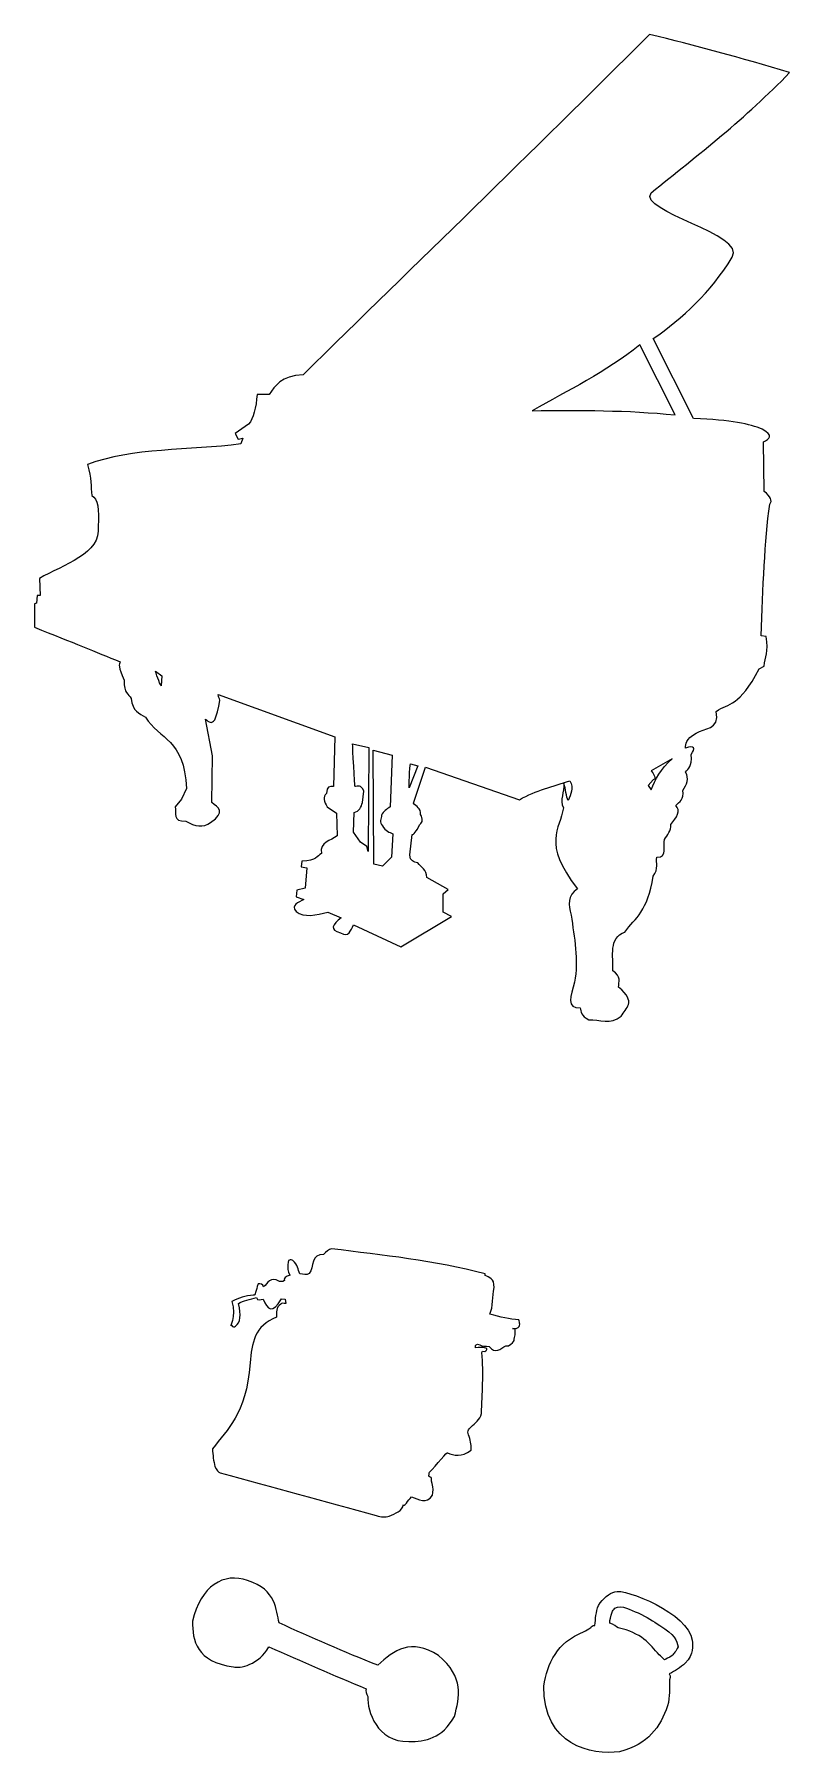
# Model space of a CAD drawing. Header units: centimetres. Extents: x -10.1 to 10.1, y -6.4 to 6.7.
# Drawn here: x 5.11 to 10.1, y -5.65 to 5.74 of the extents above; entities that cross this region are included whole.
import ezdxf

# ---------------------------------------------------------------- set-up
doc = ezdxf.new("R2010")
doc.units = ezdxf.units.CM
doc.header["$MEASUREMENT"] = 0
doc.layers.add('Layer 1', color=7, linetype='Continuous')

msp = doc.modelspace()

# ---------------------------------------------------------------- linework, layer by layer
at = {"layer": 'Layer 1', "color": 156}
for points, knots in [([(9.17662, 5.73518), (9.47463, 5.66176), (9.78018, 5.58079), (10.10308, 5.48251), (10.10308, 5.48251), (9.8147, 5.18272), (9.49822, 4.93912), (9.18598, 4.68704), (9.18598, 4.68704), (9.09625, 4.56298), (9.81881, 4.41473), (9.72409, 4.26124), (9.72409, 4.26124), (9.57687, 4.02693), (9.39705, 3.85786), (9.20002, 3.72313), (9.20002, 3.72313), (9.20002, 3.72313), (9.46673, 3.19438), (9.46673, 3.19438), (9.46673, 3.19438), (9.71925, 3.18545), (9.84175, 3.15794), (9.9206, 3.12419), (9.9206, 3.12419), (10.00143, 3.08244), (9.9698, 3.05758), (9.92996, 3.03997), (9.92996, 3.03997), (9.92996, 3.03997), (9.93464, 2.71243), (9.93464, 2.71243), (9.93464, 2.71243), (9.97831, 2.67812), (9.99079, 2.65004), (9.97207, 2.62821), (9.97207, 2.62821), (9.93757, 2.38546), (9.92591, 2.07417), (9.91592, 1.75789), (9.91592, 1.75789), (9.91592, 1.75789), (9.94867, 1.75321), (9.94867, 1.75321), (9.94867, 1.75321), (9.96425, 1.64718), (9.94122, 1.61838), (9.93463, 1.55669), (9.93463, 1.55669), (9.93463, 1.55669), (9.90188, 1.53797), (9.90188, 1.53797), (9.90188, 1.53797), (9.76919, 1.28483), (9.70319, 1.31507), (9.61646, 1.25722), (9.61646, 1.25722), (9.64295, 1.12868), (9.53679, 1.15175), (9.48545, 1.11217), (9.48545, 1.11217), (9.41313, 1.07126), (9.41458, 1.04265), (9.41526, 1.01391), (9.41526, 1.01391), (9.47441, 1.03321), (9.4808, 1.01483), (9.45269, 0.9718), (9.45269, 0.9718), (9.46036, 0.88946), (9.43069, 0.87941), (9.41526, 0.85482), (9.41526, 0.85482), (9.4387, 0.81427), (9.42259, 0.77372), (9.39654, 0.73316), (9.39654, 0.73316), (9.40781, 0.67354), (9.37379, 0.6592), (9.34975, 0.6349), (9.34975, 0.6349), (9.38458, 0.60041), (9.35613, 0.55538), (9.317, 0.50856), (9.317, 0.50856), (9.32137, 0.4666), (9.29374, 0.44065), (9.27489, 0.4103), (9.27489, 0.4103), (9.26197, 0.36848), (9.30269, 0.2909), (9.22342, 0.29332), (9.22342, 0.29332), (9.21772, 0.25191), (9.2389, 0.21946), (9.20002, 0.16698), (9.20002, 0.16698), (9.1653, -0.06693), (9.08237, -0.10793), (9.01286, -0.20267), (9.01286, -0.20267), (8.90358, -0.24247), (8.93805, -0.36214), (8.93331, -0.46002), (8.93331, -0.46002), (8.9904, -0.49589), (8.9726, -0.53177), (8.97074, -0.56764), (8.97074, -0.56764), (9.0959, -0.66818), (9.01573, -0.70554), (8.98946, -0.75948), (8.98946, -0.75948), (8.91771, -0.81714), (8.84597, -0.78091), (8.77422, -0.78288), (8.77422, -0.78288), (8.72243, -0.75637), (8.72138, -0.72985), (8.71807, -0.70333), (8.71807, -0.70333), (8.62544, -0.7113), (8.65111, -0.62463), (8.68064, -0.53488), (8.68064, -0.53488), (8.70718, -0.38671), (8.67861, -0.23854), (8.65724, -0.09037), (8.65724, -0.09037), (8.63587, -0.02254), (8.63401, 0.03971), (8.69935, 0.08276), (8.69935, 0.08276), (8.46009, 0.39163), (8.5857, 0.47412), (8.60577, 0.61851), (8.60577, 0.61851), (8.58123, 0.67103), (8.61189, 0.72527), (8.60811, 0.77994), (8.60811, 0.77994), (8.62527, 0.7433), (8.62137, 0.6927), (8.63852, 0.66764), (8.63852, 0.66764), (8.65236, 0.70863), (8.68092, 0.74595), (8.64788, 0.79865), (8.64788, 0.79865), (8.53714, 0.75662), (8.4264, 0.73831), (8.31566, 0.67231), (8.31566, 0.67231), (8.31566, 0.67231), (7.69334, 0.88755), (7.69334, 0.88755), (7.69334, 0.88755), (7.69334, 0.88755), (7.61379, 0.64892), (7.61379, 0.64892), (7.61379, 0.64892), (7.63215, 0.62673), (7.66464, 0.61866), (7.66058, 0.57406), (7.66058, 0.57406), (7.67807, 0.54588), (7.67585, 0.52426), (7.6559, 0.50855), (7.6559, 0.50855), (7.63323, 0.46467), (7.61466, 0.43715), (7.60443, 0.44304), (7.60443, 0.44304), (7.60443, 0.44304), (7.59039, 0.30735), (7.59039, 0.30735), (7.59039, 0.30735), (7.59191, 0.26674), (7.61579, 0.25966), (7.64186, 0.25588), (7.64186, 0.25588), (7.66319, 0.22418), (7.70352, 0.21148), (7.70269, 0.15762), (7.70269, 0.15762), (7.70269, 0.15762), (7.84306, 0.07807), (7.84306, 0.07807), (7.84306, 0.07807), (7.84306, 0.07807), (7.81031, 0.05), (7.81031, 0.05), (7.81031, 0.05), (7.81031, 0.05), (7.81031, -0.07166), (7.81031, -0.07166), (7.81031, -0.07166), (7.81031, -0.07166), (7.86646, -0.09973), (7.86646, -0.09973), (7.86646, -0.09973), (7.86646, -0.09973), (7.52957, -0.30093), (7.52957, -0.30093), (7.52957, -0.30093), (7.52957, -0.30093), (7.21607, -0.15588), (7.21607, -0.15588), (7.21607, -0.15588), (7.19825, -0.19355), (7.18562, -0.2416), (7.13185, -0.20735), (7.13185, -0.20735), (7.05511, -0.18883), (7.07664, -0.15245), (7.13653, -0.10909), (7.13653, -0.10909), (7.13653, -0.10909), (7.04763, -0.07166), (7.04763, -0.07166), (7.04763, -0.07166), (6.96926, -0.09054), (6.89106, -0.10903), (6.83707, -0.06698), (6.83707, -0.06698), (6.80165, -0.02294), (6.85266, -0.00771), (6.88854, 0.01257), (6.88854, 0.01257), (6.88854, 0.01257), (6.83707, 0.03129), (6.83707, 0.03129), (6.83707, 0.03129), (6.83707, 0.03129), (6.84175, 0.0734), (6.84175, 0.0734), (6.84175, 0.0734), (6.84175, 0.0734), (6.8979, 0.08744), (6.8979, 0.08744), (6.8979, 0.08744), (6.8979, 0.08744), (6.90726, 0.22313), (6.90726, 0.22313), (6.90726, 0.22313), (6.90726, 0.22313), (6.86983, 0.22781), (6.86983, 0.22781), (6.86983, 0.22781), (6.86983, 0.22781), (6.87451, 0.26524), (6.87451, 0.26524), (6.87451, 0.26524), (6.9751, 0.27291), (6.97346, 0.29762), (7.00552, 0.31671), (7.00552, 0.31671), (6.99098, 0.39478), (7.0668, 0.40057), (7.10846, 0.43369), (7.10846, 0.43369), (7.10846, 0.43369), (7.10378, 0.58342), (7.10378, 0.58342), (7.10378, 0.58342), (7.10378, 0.58342), (7.04295, 0.62553), (7.04295, 0.62553), (7.04295, 0.62553), (7.02053, 0.66038), (7.01105, 0.69199), (7.03827, 0.71443), (7.03827, 0.71443), (7.03799, 0.76178), (7.06086, 0.76283), (7.08506, 0.76122), (7.08506, 0.76122), (7.08506, 0.76122), (7.09442, 1.08876), (7.09442, 1.08876), (7.09442, 1.08876), (7.09442, 1.08876), (6.32235, 1.36951), (6.32235, 1.36951), (6.32235, 1.36951), (6.32027, 1.32593), (6.3567, 1.36709), (6.29895, 1.20106), (6.29895, 1.20106), (6.27867, 1.17324), (6.2584, 1.18401), (6.23812, 1.20574), (6.23812, 1.20574), (6.23812, 1.20574), (6.28491, 0.96243), (6.28491, 0.96243), (6.28491, 0.96243), (6.28491, 0.96243), (6.28023, 0.65361), (6.28023, 0.65361), (6.28023, 0.65361), (6.32144, 0.62102), (6.37455, 0.59141), (6.27087, 0.5226), (6.27087, 0.5226), (6.22303, 0.48519), (6.16739, 0.49461), (6.1071, 0.53196), (6.1071, 0.53196), (6.01837, 0.52582), (6.04498, 0.58559), (6.03691, 0.62554), (6.03691, 0.62554), (6.03691, 0.62554), (6.07902, 0.67701), (6.07902, 0.67701), (6.07902, 0.67701), (6.07902, 0.67701), (6.11177, 0.7472), (6.11177, 0.7472), (6.11177, 0.7472), (6.09692, 1.07757), (5.93337, 1.06802), (5.84038, 1.21981), (5.84038, 1.21981), (5.79847, 1.2425), (5.7526, 1.25859), (5.7468, 1.34147), (5.7468, 1.34147), (5.72803, 1.37408), (5.69622, 1.3741), (5.70001, 1.46313), (5.70001, 1.46313), (5.65748, 1.55344), (5.66602, 1.56714), (5.67194, 1.58479), (5.67194, 1.58479), (5.51158, 1.65038), (5.36172, 1.71222), (5.10539, 1.81403), (5.10539, 1.81403), (5.10539, 1.81403), (5.10539, 1.96844), (5.10539, 1.96844), (5.10539, 1.96844), (5.10539, 1.96844), (5.11943, 1.97312), (5.11943, 1.97312), (5.11943, 1.97312), (5.11943, 1.97312), (5.12411, 2.02459), (5.12411, 2.02459), (5.12411, 2.02459), (5.12411, 2.02459), (5.14284, 2.0246), (5.14284, 2.0246), (5.14284, 2.0246), (5.14284, 2.0246), (5.13816, 2.1369), (5.13816, 2.1369), (5.13816, 2.1369), (5.29423, 2.22572), (5.55146, 2.29879), (5.52653, 2.48315), (5.52653, 2.48315), (5.53442, 2.58858), (5.52629, 2.666), (5.48442, 2.68435), (5.48442, 2.68435), (5.47821, 2.74825), (5.48511, 2.79245), (5.45636, 2.8902), (5.45636, 2.8902), (5.75002, 3.00262), (6.13255, 2.98179), (6.47176, 3.0259), (6.47176, 3.0259), (6.47176, 3.0259), (6.4858, 3.06333), (6.4858, 3.06333), (6.4858, 3.06333), (6.4858, 3.06333), (6.45305, 3.05865), (6.45305, 3.05865), (6.45305, 3.05865), (6.45305, 3.05865), (6.43433, 3.09608), (6.43433, 3.09608), (6.43433, 3.09608), (6.43433, 3.09608), (6.52323, 3.15691), (6.52323, 3.15691), (6.52323, 3.15691), (6.55569, 3.19493), (6.57182, 3.26562), (6.57938, 3.35343), (6.57938, 3.35343), (6.57938, 3.35343), (6.65892, 3.35344), (6.65892, 3.35344), (6.65892, 3.35344), (6.7013, 3.41155), (6.7327, 3.47454), (6.88352, 3.48445), (6.88352, 3.48445), (7.64777, 4.23466), (8.3719, 4.93142), (9.17626, 5.73508), (9.17626, 5.73508), (9.17626, 5.73508), (9.17662, 5.73518), (9.17662, 5.73518)], [0, 0, 0, 0, 0.00961538, 0.00961538, 0.00961538, 0.00961538, 0.01923077, 0.01923077, 0.01923077, 0.01923077, 0.02884615, 0.02884615, 0.02884615, 0.02884615, 0.03846154, 0.03846154, 0.03846154, 0.03846154, 0.04807692, 0.04807692, 0.04807692, 0.04807692, 0.05769231, 0.05769231, 0.05769231, 0.05769231, 0.06730769, 0.06730769, 0.06730769, 0.06730769, 0.07692308, 0.07692308, 0.07692308, 0.07692308, 0.08653846, 0.08653846, 0.08653846, 0.08653846, 0.09615385, 0.09615385, 0.09615385, 0.09615385, 0.10576923, 0.10576923, 0.10576923, 0.10576923, 0.11538462, 0.11538462, 0.11538462, 0.11538462, 0.125, 0.125, 0.125, 0.125, 0.13461538, 0.13461538, 0.13461538, 0.13461538, 0.14423077, 0.14423077, 0.14423077, 0.14423077, 0.15384615, 0.15384615, 0.15384615, 0.15384615, 0.16346154, 0.16346154, 0.16346154, 0.16346154, 0.17307692, 0.17307692, 0.17307692, 0.17307692, 0.18269231, 0.18269231, 0.18269231, 0.18269231, 0.19230769, 0.19230769, 0.19230769, 0.19230769, 0.20192308, 0.20192308, 0.20192308, 0.20192308, 0.21153846, 0.21153846, 0.21153846, 0.21153846, 0.22115385, 0.22115385, 0.22115385, 0.22115385, 0.23076923, 0.23076923, 0.23076923, 0.23076923, 0.24038462, 0.24038462, 0.24038462, 0.24038462, 0.25, 0.25, 0.25, 0.25, 0.25961538, 0.25961538, 0.25961538, 0.25961538, 0.26923077, 0.26923077, 0.26923077, 0.26923077, 0.27884615, 0.27884615, 0.27884615, 0.27884615, 0.28846154, 0.28846154, 0.28846154, 0.28846154, 0.29807692, 0.29807692, 0.29807692, 0.29807692, 0.30769231, 0.30769231, 0.30769231, 0.30769231, 0.31730769, 0.31730769, 0.31730769, 0.31730769, 0.32692308, 0.32692308, 0.32692308, 0.32692308, 0.33653846, 0.33653846, 0.33653846, 0.33653846, 0.34615385, 0.34615385, 0.34615385, 0.34615385, 0.35576923, 0.35576923, 0.35576923, 0.35576923, 0.36538462, 0.36538462, 0.36538462, 0.36538462, 0.375, 0.375, 0.375, 0.375, 0.38461538, 0.38461538, 0.38461538, 0.38461538, 0.39423077, 0.39423077, 0.39423077, 0.39423077, 0.40384615, 0.40384615, 0.40384615, 0.40384615, 0.41346154, 0.41346154, 0.41346154, 0.41346154, 0.42307692, 0.42307692, 0.42307692, 0.42307692, 0.43269231, 0.43269231, 0.43269231, 0.43269231, 0.44230769, 0.44230769, 0.44230769, 0.44230769, 0.45192308, 0.45192308, 0.45192308, 0.45192308, 0.46153846, 0.46153846, 0.46153846, 0.46153846, 0.47115385, 0.47115385, 0.47115385, 0.47115385, 0.48076923, 0.48076923, 0.48076923, 0.48076923, 0.49038462, 0.49038462, 0.49038462, 0.49038462, 0.5, 0.5, 0.5, 0.5, 0.50961538, 0.50961538, 0.50961538, 0.50961538, 0.51923077, 0.51923077, 0.51923077, 0.51923077, 0.52884615, 0.52884615, 0.52884615, 0.52884615, 0.53846154, 0.53846154, 0.53846154, 0.53846154, 0.54807692, 0.54807692, 0.54807692, 0.54807692, 0.55769231, 0.55769231, 0.55769231, 0.55769231, 0.56730769, 0.56730769, 0.56730769, 0.56730769, 0.57692308, 0.57692308, 0.57692308, 0.57692308, 0.58653846, 0.58653846, 0.58653846, 0.58653846, 0.59615385, 0.59615385, 0.59615385, 0.59615385, 0.60576923, 0.60576923, 0.60576923, 0.60576923, 0.61538462, 0.61538462, 0.61538462, 0.61538462, 0.625, 0.625, 0.625, 0.625, 0.63461538, 0.63461538, 0.63461538, 0.63461538, 0.64423077, 0.64423077, 0.64423077, 0.64423077, 0.65384615, 0.65384615, 0.65384615, 0.65384615, 0.66346154, 0.66346154, 0.66346154, 0.66346154, 0.67307692, 0.67307692, 0.67307692, 0.67307692, 0.68269231, 0.68269231, 0.68269231, 0.68269231, 0.69230769, 0.69230769, 0.69230769, 0.69230769, 0.70192308, 0.70192308, 0.70192308, 0.70192308, 0.71153846, 0.71153846, 0.71153846, 0.71153846, 0.72115385, 0.72115385, 0.72115385, 0.72115385, 0.73076923, 0.73076923, 0.73076923, 0.73076923, 0.74038462, 0.74038462, 0.74038462, 0.74038462, 0.75, 0.75, 0.75, 0.75, 0.75961538, 0.75961538, 0.75961538, 0.75961538, 0.76923077, 0.76923077, 0.76923077, 0.76923077, 0.77884615, 0.77884615, 0.77884615, 0.77884615, 0.78846154, 0.78846154, 0.78846154, 0.78846154, 0.79807692, 0.79807692, 0.79807692, 0.79807692, 0.80769231, 0.80769231, 0.80769231, 0.80769231, 0.81730769, 0.81730769, 0.81730769, 0.81730769, 0.82692308, 0.82692308, 0.82692308, 0.82692308, 0.83653846, 0.83653846, 0.83653846, 0.83653846, 0.84615385, 0.84615385, 0.84615385, 0.84615385, 0.85576923, 0.85576923, 0.85576923, 0.85576923, 0.86538462, 0.86538462, 0.86538462, 0.86538462, 0.875, 0.875, 0.875, 0.875, 0.88461538, 0.88461538, 0.88461538, 0.88461538, 0.89423077, 0.89423077, 0.89423077, 0.89423077, 0.90384615, 0.90384615, 0.90384615, 0.90384615, 0.91346154, 0.91346154, 0.91346154, 0.91346154, 0.92307692, 0.92307692, 0.92307692, 0.92307692, 0.93269231, 0.93269231, 0.93269231, 0.93269231, 0.94230769, 0.94230769, 0.94230769, 0.94230769, 0.95192308, 0.95192308, 0.95192308, 0.95192308, 0.96153846, 0.96153846, 0.96153846, 0.96153846, 0.97115385, 0.97115385, 0.97115385, 0.97115385, 0.98076923, 0.98076923, 0.98076923, 0.98076923, 1, 1, 1, 1]), ([(9.11111, 3.68104), (9.11111, 3.68104), (9.34507, 3.21779), (9.34507, 3.21779), (9.34507, 3.21779), (9.03001, 3.25131), (8.71497, 3.24894), (8.3999, 3.24586), (8.3999, 3.24586), (8.63922, 3.38194), (8.88335, 3.49876), (9.11111, 3.68102), (9.11111, 3.68102), (9.11111, 3.68102), (9.11111, 3.68104), (9.11111, 3.68104)], [0, 0, 0, 0, 0.2, 0.2, 0.2, 0.2, 0.4, 0.4, 0.4, 0.4, 0.6, 0.6, 0.6, 0.6, 1, 1, 1, 1]), ([(5.90597, 1.52401), (5.91533, 1.48658), (5.9434, 1.42575), (5.9434, 1.42575), (5.9434, 1.42575), (5.9434, 1.42575), (5.94808, 1.49126), (5.94808, 1.49126), (5.94808, 1.49126), (5.94808, 1.49126), (5.90597, 1.52401), (5.90597, 1.52401)], [0, 0, 0, 0, 0.25, 0.25, 0.25, 0.25, 0.5, 0.5, 0.5, 0.5, 1, 1, 1, 1]), ([(7.21142, 1.04206), (7.21142, 1.02334), (7.22546, 0.76131), (7.22546, 0.76131), (7.22546, 0.76131), (7.24574, 0.75793), (7.26601, 0.77753), (7.28629, 0.72856), (7.28629, 0.72856), (7.28629, 0.72856), (7.27693, 0.6537), (7.27693, 0.6537), (7.27693, 0.6537), (7.26743, 0.62265), (7.2549, 0.59463), (7.22078, 0.58819), (7.22078, 0.58819), (7.22078, 0.58819), (7.2161, 0.45718), (7.2161, 0.45718), (7.2161, 0.45718), (7.2161, 0.45718), (7.26289, 0.39167), (7.26289, 0.39167), (7.26289, 0.39167), (7.26289, 0.39167), (7.305, 0.3636), (7.305, 0.3636), (7.305, 0.3636), (7.305, 0.3636), (7.31436, 0.33085), (7.31436, 0.33085), (7.31436, 0.33085), (7.31436, 0.33085), (7.31904, 1.01867), (7.31904, 1.01867), (7.31904, 1.01867), (7.31904, 1.01867), (7.21142, 1.04207), (7.21142, 1.04207), (7.21142, 1.04207), (7.21142, 1.04207), (7.21142, 1.04206), (7.21142, 1.04206)], [0, 0, 0, 0, 0.08333333, 0.08333333, 0.08333333, 0.08333333, 0.16666667, 0.16666667, 0.16666667, 0.16666667, 0.25, 0.25, 0.25, 0.25, 0.33333333, 0.33333333, 0.33333333, 0.33333333, 0.41666667, 0.41666667, 0.41666667, 0.41666667, 0.5, 0.5, 0.5, 0.5, 0.58333333, 0.58333333, 0.58333333, 0.58333333, 0.66666667, 0.66666667, 0.66666667, 0.66666667, 0.75, 0.75, 0.75, 0.75, 0.83333333, 0.83333333, 0.83333333, 0.83333333, 1, 1, 1, 1]), ([(7.34711, 0.99995), (7.34711, 0.99995), (7.35179, 0.24664), (7.35179, 0.24664), (7.35179, 0.24664), (7.35179, 0.24664), (7.40794, 0.2326), (7.40794, 0.2326), (7.40794, 0.2326), (7.40794, 0.2326), (7.46877, 0.29343), (7.46877, 0.29343), (7.46877, 0.29343), (7.46877, 0.29343), (7.47813, 0.44784), (7.47813, 0.44784), (7.47813, 0.44784), (7.45473, 0.45634), (7.43134, 0.46632), (7.40794, 0.49931), (7.40794, 0.49931), (7.38838, 0.52271), (7.39934, 0.5461), (7.40326, 0.5695), (7.40326, 0.5695), (7.4133, 0.5969), (7.43744, 0.61018), (7.45941, 0.62565), (7.45941, 0.62565), (7.45941, 0.62565), (7.47345, 0.96722), (7.47345, 0.96722), (7.47345, 0.96722), (7.47345, 0.96722), (7.34711, 0.99997), (7.34711, 0.99997), (7.34711, 0.99997), (7.34711, 0.99997), (7.34711, 0.99995), (7.34711, 0.99995)], [0, 0, 0, 0, 0.09090909, 0.09090909, 0.09090909, 0.09090909, 0.18181818, 0.18181818, 0.18181818, 0.18181818, 0.27272727, 0.27272727, 0.27272727, 0.27272727, 0.36363636, 0.36363636, 0.36363636, 0.36363636, 0.45454545, 0.45454545, 0.45454545, 0.45454545, 0.54545455, 0.54545455, 0.54545455, 0.54545455, 0.63636364, 0.63636364, 0.63636364, 0.63636364, 0.72727273, 0.72727273, 0.72727273, 0.72727273, 0.81818182, 0.81818182, 0.81818182, 0.81818182, 1, 1, 1, 1]), ([(7.5951, 0.91105), (7.58574, 0.89233), (7.58574, 0.75196), (7.58574, 0.75196), (7.58574, 0.75196), (7.58574, 0.75196), (7.64189, 0.89701), (7.64189, 0.89701), (7.64189, 0.89701), (7.64189, 0.89701), (7.5951, 0.91105), (7.5951, 0.91105)], [0, 0, 0, 0, 0.25, 0.25, 0.25, 0.25, 0.5, 0.5, 0.5, 0.5, 1, 1, 1, 1]), ([(9.18597, 0.86424), (9.18597, 0.86424), (9.32634, 0.94379), (9.32634, 0.94379), (9.32634, 0.94379), (9.24701, 0.87516), (9.21661, 0.80654), (9.18597, 0.73791), (9.18597, 0.73791), (9.18597, 0.73791), (9.16725, 0.76598), (9.16725, 0.76598), (9.16725, 0.76598), (9.16725, 0.76598), (9.2, 0.80341), (9.2, 0.80341), (9.2, 0.80341), (9.21569, 0.80841), (9.21985, 0.82206), (9.18596, 0.86424), (9.18596, 0.86424), (9.18596, 0.86424), (9.18597, 0.86424), (9.18597, 0.86424)], [0, 0, 0, 0, 0.14285714, 0.14285714, 0.14285714, 0.14285714, 0.28571429, 0.28571429, 0.28571429, 0.28571429, 0.42857143, 0.42857143, 0.42857143, 0.42857143, 0.57142857, 0.57142857, 0.57142857, 0.57142857, 0.71428571, 0.71428571, 0.71428571, 0.71428571, 1, 1, 1, 1]), ([(7.07102, -2.29747), (7.41164, -2.34138), (7.7538, -2.37377), (8.08825, -2.46415), (8.08825, -2.46415), (8.08825, -2.46415), (8.08825, -2.47395), (8.08825, -2.47395), (8.08825, -2.47395), (8.11431, -2.49059), (8.15149, -2.48944), (8.14708, -2.55484), (8.14708, -2.55484), (8.13865, -2.61394), (8.14016, -2.67802), (8.12012, -2.73133), (8.12012, -2.73133), (8.18598, -2.74785), (8.25183, -2.76434), (8.31131, -2.7681), (8.31131, -2.7681), (8.31293, -2.78746), (8.33172, -2.80813), (8.29415, -2.82448), (8.29415, -2.82448), (8.29415, -2.82448), (8.26963, -2.82447), (8.26963, -2.82447), (8.26963, -2.82447), (8.26963, -2.82447), (8.28434, -2.82692), (8.28434, -2.82692), (8.28434, -2.82692), (8.29226, -2.85307), (8.28375, -2.87921), (8.27944, -2.90536), (8.27944, -2.90536), (8.27589, -2.9139), (8.26578, -2.92462), (8.24267, -2.93968), (8.24267, -2.93968), (8.24267, -2.93968), (8.22551, -2.93968), (8.22551, -2.93968), (8.22551, -2.93968), (8.18947, -2.95805), (8.15433, -2.99704), (8.11521, -2.94458), (8.11521, -2.94458), (8.11521, -2.94458), (8.09805, -2.94213), (8.09805, -2.94213), (8.09805, -2.94213), (8.07762, -2.9468), (8.0572, -2.93412), (8.03677, -2.92987), (8.03677, -2.92987), (8.02032, -2.93228), (8.02597, -2.94353), (8.02451, -2.95193), (8.02451, -2.95193), (8.04849, -2.95176), (8.06761, -2.94512), (8.1005, -2.95683), (8.1005, -2.95683), (8.09825, -2.96469), (8.10026, -2.97469), (8.08579, -2.97644), (8.08579, -2.97644), (8.08579, -2.97644), (8.0711, -2.97399), (8.0711, -2.97399), (8.0711, -2.97399), (8.0711, -2.97399), (8.0662, -2.98379), (8.0662, -2.98379), (8.0662, -2.98379), (8.08049, -3.12616), (8.06727, -3.25477), (8.06375, -3.38822), (8.06375, -3.38822), (8.0565, -3.43066), (8.01989, -3.44862), (7.99512, -3.47646), (7.99512, -3.47646), (7.9757, -3.49073), (7.96649, -3.50965), (7.98286, -3.54019), (7.98286, -3.54019), (7.99282, -3.57336), (7.9982, -3.60424), (7.99512, -3.63088), (7.99512, -3.63088), (7.93054, -3.67756), (7.88353, -3.66566), (7.83825, -3.64804), (7.83825, -3.64804), (7.8461, -3.63001), (7.75981, -3.73301), (7.7206, -3.7755), (7.7206, -3.7755), (7.71852, -3.78549), (7.71415, -3.79433), (7.71815, -3.80736), (7.71815, -3.80736), (7.72395, -3.80703), (7.7302, -3.80493), (7.73286, -3.81716), (7.73286, -3.81716), (7.73286, -3.81716), (7.73286, -3.83432), (7.73286, -3.83432), (7.73286, -3.83432), (7.73286, -3.83432), (7.73776, -3.85148), (7.73776, -3.85148), (7.73776, -3.85148), (7.74885, -3.87938), (7.74088, -3.90251), (7.74021, -3.92747), (7.74021, -3.92747), (7.69851, -3.99485), (7.64825, -3.95101), (7.60049, -3.93973), (7.60049, -3.93973), (7.58095, -3.96054), (7.54867, -4.01108), (7.54656, -3.9912), (7.54656, -3.9912), (7.54075, -4.03259), (7.49348, -4.04759), (7.45342, -4.06719), (7.45342, -4.06719), (7.42718, -4.07262), (7.40031, -4.07616), (7.36763, -4.06229), (7.36763, -4.06229), (7.02366, -3.96833), (6.6797, -3.87438), (6.33572, -3.78042), (6.33572, -3.78042), (6.32154, -3.77806), (6.30989, -3.76058), (6.29895, -3.73875), (6.29895, -3.73875), (6.29274, -3.70084), (6.28435, -3.66511), (6.28424, -3.6211), (6.28424, -3.6211), (6.38399, -3.48375), (6.50242, -3.40584), (6.53427, -3.05243), (6.53427, -3.05243), (6.54256, -2.92534), (6.56186, -2.80414), (6.7083, -2.75095), (6.7083, -2.75095), (6.70741, -2.71876), (6.70161, -2.68479), (6.73526, -2.66516), (6.73526, -2.66516), (6.73946, -2.65388), (6.75625, -2.65937), (6.76958, -2.66026), (6.76958, -2.66026), (6.76958, -2.66026), (6.76468, -2.63085), (6.76468, -2.63085), (6.76468, -2.63085), (6.76468, -2.63085), (6.74017, -2.6284), (6.74017, -2.6284), (6.74017, -2.6284), (6.68083, -2.73151), (6.64697, -2.69962), (6.62006, -2.63085), (6.62006, -2.63085), (6.60139, -2.63472), (6.57909, -2.64511), (6.57594, -2.62105), (6.57594, -2.62105), (6.53311, -2.63202), (6.48639, -2.64009), (6.45583, -2.66027), (6.45583, -2.66027), (6.47649, -2.73731), (6.46783, -2.78502), (6.43622, -2.80979), (6.43622, -2.80979), (6.42841, -2.81524), (6.42028, -2.81752), (6.40926, -2.80366), (6.40926, -2.80366), (6.38961, -2.83005), (6.44585, -2.74615), (6.41169, -2.64556), (6.41169, -2.64556), (6.45701, -2.62649), (6.50218, -2.60705), (6.55385, -2.60389), (6.55385, -2.60389), (6.56794, -2.61123), (6.57058, -2.57363), (6.58571, -2.53036), (6.58571, -2.53036), (6.60152, -2.53034), (6.61946, -2.5308), (6.62248, -2.54997), (6.62248, -2.54997), (6.65002, -2.52569), (6.66383, -2.47968), (6.72788, -2.5132), (6.72788, -2.5132), (6.73748, -2.51293), (6.74136, -2.52028), (6.75974, -2.5083), (6.75974, -2.5083), (6.75135, -2.49426), (6.76821, -2.48232), (6.79896, -2.47153), (6.79896, -2.47153), (6.79272, -2.47756), (6.77753, -2.43371), (6.7818, -2.42006), (6.7818, -2.42006), (6.78051, -2.40016), (6.78961, -2.36634), (6.78915, -2.37594), (6.78915, -2.37594), (6.80019, -2.36775), (6.80829, -2.37127), (6.81611, -2.37594), (6.81611, -2.37594), (6.84914, -2.40535), (6.84716, -2.43477), (6.86268, -2.46418), (6.86268, -2.46418), (6.88347, -2.46483), (6.9061, -2.47283), (6.92396, -2.46173), (6.92396, -2.46173), (6.9556, -2.41982), (6.93808, -2.32568), (7.01955, -2.33672), (7.01955, -2.33672), (7.0352, -2.31762), (7.05211, -2.30354), (7.07102, -2.2975), (7.07102, -2.2975), (7.07102, -2.2975), (7.07102, -2.29747), (7.07102, -2.29747)], [0, 0, 0, 0, 0.015625, 0.015625, 0.015625, 0.015625, 0.03125, 0.03125, 0.03125, 0.03125, 0.046875, 0.046875, 0.046875, 0.046875, 0.0625, 0.0625, 0.0625, 0.0625, 0.078125, 0.078125, 0.078125, 0.078125, 0.09375, 0.09375, 0.09375, 0.09375, 0.109375, 0.109375, 0.109375, 0.109375, 0.125, 0.125, 0.125, 0.125, 0.140625, 0.140625, 0.140625, 0.140625, 0.15625, 0.15625, 0.15625, 0.15625, 0.171875, 0.171875, 0.171875, 0.171875, 0.1875, 0.1875, 0.1875, 0.1875, 0.203125, 0.203125, 0.203125, 0.203125, 0.21875, 0.21875, 0.21875, 0.21875, 0.234375, 0.234375, 0.234375, 0.234375, 0.25, 0.25, 0.25, 0.25, 0.265625, 0.265625, 0.265625, 0.265625, 0.28125, 0.28125, 0.28125, 0.28125, 0.296875, 0.296875, 0.296875, 0.296875, 0.3125, 0.3125, 0.3125, 0.3125, 0.328125, 0.328125, 0.328125, 0.328125, 0.34375, 0.34375, 0.34375, 0.34375, 0.359375, 0.359375, 0.359375, 0.359375, 0.375, 0.375, 0.375, 0.375, 0.390625, 0.390625, 0.390625, 0.390625, 0.40625, 0.40625, 0.40625, 0.40625, 0.421875, 0.421875, 0.421875, 0.421875, 0.4375, 0.4375, 0.4375, 0.4375, 0.453125, 0.453125, 0.453125, 0.453125, 0.46875, 0.46875, 0.46875, 0.46875, 0.484375, 0.484375, 0.484375, 0.484375, 0.5, 0.5, 0.5, 0.5, 0.515625, 0.515625, 0.515625, 0.515625, 0.53125, 0.53125, 0.53125, 0.53125, 0.546875, 0.546875, 0.546875, 0.546875, 0.5625, 0.5625, 0.5625, 0.5625, 0.578125, 0.578125, 0.578125, 0.578125, 0.59375, 0.59375, 0.59375, 0.59375, 0.609375, 0.609375, 0.609375, 0.609375, 0.625, 0.625, 0.625, 0.625, 0.640625, 0.640625, 0.640625, 0.640625, 0.65625, 0.65625, 0.65625, 0.65625, 0.671875, 0.671875, 0.671875, 0.671875, 0.6875, 0.6875, 0.6875, 0.6875, 0.703125, 0.703125, 0.703125, 0.703125, 0.71875, 0.71875, 0.71875, 0.71875, 0.734375, 0.734375, 0.734375, 0.734375, 0.75, 0.75, 0.75, 0.75, 0.765625, 0.765625, 0.765625, 0.765625, 0.78125, 0.78125, 0.78125, 0.78125, 0.796875, 0.796875, 0.796875, 0.796875, 0.8125, 0.8125, 0.8125, 0.8125, 0.828125, 0.828125, 0.828125, 0.828125, 0.84375, 0.84375, 0.84375, 0.84375, 0.859375, 0.859375, 0.859375, 0.859375, 0.875, 0.875, 0.875, 0.875, 0.890625, 0.890625, 0.890625, 0.890625, 0.90625, 0.90625, 0.90625, 0.90625, 0.921875, 0.921875, 0.921875, 0.921875, 0.9375, 0.9375, 0.9375, 0.9375, 0.953125, 0.953125, 0.953125, 0.953125, 0.96875, 0.96875, 0.96875, 0.96875, 1, 1, 1, 1]), ([(6.72463, -4.77273), (6.93929, -4.86844), (7.15295, -4.96488), (7.37825, -5.05282), (7.37825, -5.05282), (7.48569, -4.95507), (7.59707, -4.86881), (7.77884, -4.98846), (7.77884, -4.98846), (7.95183, -5.13388), (7.91846, -5.26234), (7.88494, -5.3908), (7.88494, -5.3908), (7.80295, -5.53888), (7.69437, -5.556), (7.58271, -5.55798), (7.58271, -5.55798), (7.37052, -5.55915), (7.30757, -5.3564), (7.31115, -5.25968), (7.31115, -5.25968), (7.29982, -5.24147), (7.29734, -5.22423), (7.30153, -5.2077), (7.30153, -5.2077), (7.08728, -5.12016), (6.8724, -5.02698), (6.65723, -4.93104), (6.65723, -4.93104), (6.59266, -5.04846), (6.46166, -5.07801), (6.42261, -5.06258), (6.42261, -5.06258), (6.17736, -5.03235), (6.15073, -4.88734), (6.15203, -4.76162), (6.15203, -4.76162), (6.20293, -4.53005), (6.36234, -4.43353), (6.51584, -4.493), (6.51584, -4.493), (6.7103, -4.5536), (6.70399, -4.68935), (6.72462, -4.77271), (6.72462, -4.77271), (6.72462, -4.77271), (6.72463, -4.77273), (6.72463, -4.77273)], [0, 0, 0, 0, 0.07692308, 0.07692308, 0.07692308, 0.07692308, 0.15384615, 0.15384615, 0.15384615, 0.15384615, 0.23076923, 0.23076923, 0.23076923, 0.23076923, 0.30769231, 0.30769231, 0.30769231, 0.30769231, 0.38461538, 0.38461538, 0.38461538, 0.38461538, 0.46153846, 0.46153846, 0.46153846, 0.46153846, 0.53846154, 0.53846154, 0.53846154, 0.53846154, 0.61538462, 0.61538462, 0.61538462, 0.61538462, 0.69230769, 0.69230769, 0.69230769, 0.69230769, 0.76923077, 0.76923077, 0.76923077, 0.76923077, 0.84615385, 0.84615385, 0.84615385, 0.84615385, 1, 1, 1, 1]), ([(8.78666, -4.80274), (8.76819, -4.81463), (8.755, -4.82301), (8.7433, -4.82949), (8.7433, -4.82949), (8.55928, -4.90309), (8.50277, -5.03939), (8.47564, -5.19013), (8.47564, -5.19013), (8.47513, -5.58402), (8.79035, -5.65025), (8.97826, -5.62475), (8.97826, -5.62475), (9.1678, -5.57713), (9.24771, -5.45998), (9.29497, -5.32212), (9.29497, -5.32212), (9.31435, -5.25697), (9.30592, -5.20596), (9.30748, -5.14987), (9.30748, -5.14987), (9.31681, -5.12135), (9.30978, -5.11772), (9.30635, -5.10861), (9.30635, -5.10861), (9.34548, -5.09192), (9.37987, -5.06708), (9.41289, -5.03988), (9.41289, -5.03988), (9.4722, -4.97334), (9.46272, -4.92945), (9.4574, -4.88619), (9.4574, -4.88619), (9.43563, -4.70935), (9.01394, -4.54288), (8.94587, -4.56604), (8.94587, -4.56604), (8.91175, -4.57764), (8.86703, -4.60887), (8.83805, -4.65725), (8.83805, -4.65725), (8.82085, -4.70034), (8.81955, -4.74532), (8.81361, -4.78974), (8.81361, -4.78974), (8.79728, -4.78925), (8.7918, -4.79587), (8.78666, -4.80273), (8.78666, -4.80273), (8.78666, -4.80273), (8.78666, -4.80274), (8.78666, -4.80274)], [0, 0, 0, 0, 0.07142857, 0.07142857, 0.07142857, 0.07142857, 0.14285714, 0.14285714, 0.14285714, 0.14285714, 0.21428571, 0.21428571, 0.21428571, 0.21428571, 0.28571429, 0.28571429, 0.28571429, 0.28571429, 0.35714286, 0.35714286, 0.35714286, 0.35714286, 0.42857143, 0.42857143, 0.42857143, 0.42857143, 0.5, 0.5, 0.5, 0.5, 0.57142857, 0.57142857, 0.57142857, 0.57142857, 0.64285714, 0.64285714, 0.64285714, 0.64285714, 0.71428571, 0.71428571, 0.71428571, 0.71428571, 0.78571429, 0.78571429, 0.78571429, 0.78571429, 0.85714286, 0.85714286, 0.85714286, 0.85714286, 1, 1, 1, 1]), ([(8.94632, -4.6756), (8.93986, -4.68405), (8.93115, -4.69101), (8.92885, -4.70218), (8.92885, -4.70218), (8.91635, -4.73013), (8.91478, -4.75172), (8.91254, -4.77372), (8.91254, -4.77372), (8.94111, -4.78481), (8.95598, -4.79534), (8.96882, -4.80579), (8.96882, -4.80579), (9.11996, -4.83738), (9.17967, -4.91101), (9.23923, -4.98469), (9.23923, -4.98469), (9.25058, -4.99299), (9.26261, -5.00457), (9.27473, -5.01661), (9.27473, -5.01661), (9.28716, -5.01065), (9.30166, -5.00325), (9.32605, -4.98895), (9.32605, -4.98895), (9.3381, -4.97392), (9.34948, -4.96142), (9.36578, -4.93035), (9.36578, -4.93035), (9.35617, -4.89054), (9.34491, -4.85033), (9.24389, -4.78887), (9.24389, -4.78887), (9.19947, -4.76159), (9.16205, -4.73514), (9.10076, -4.70587), (9.10076, -4.70587), (9.04905, -4.69), (8.99637, -4.649), (8.94632, -4.6756)], [0, 0, 0, 0, 0.09090909, 0.09090909, 0.09090909, 0.09090909, 0.18181818, 0.18181818, 0.18181818, 0.18181818, 0.27272727, 0.27272727, 0.27272727, 0.27272727, 0.36363636, 0.36363636, 0.36363636, 0.36363636, 0.45454545, 0.45454545, 0.45454545, 0.45454545, 0.54545455, 0.54545455, 0.54545455, 0.54545455, 0.63636364, 0.63636364, 0.63636364, 0.63636364, 0.72727273, 0.72727273, 0.72727273, 0.72727273, 0.81818182, 0.81818182, 0.81818182, 0.81818182, 1, 1, 1, 1])]:
    msp.add_open_spline(points, degree=3, knots=knots, dxfattribs=at)

doc.saveas('drawing.dxf')
